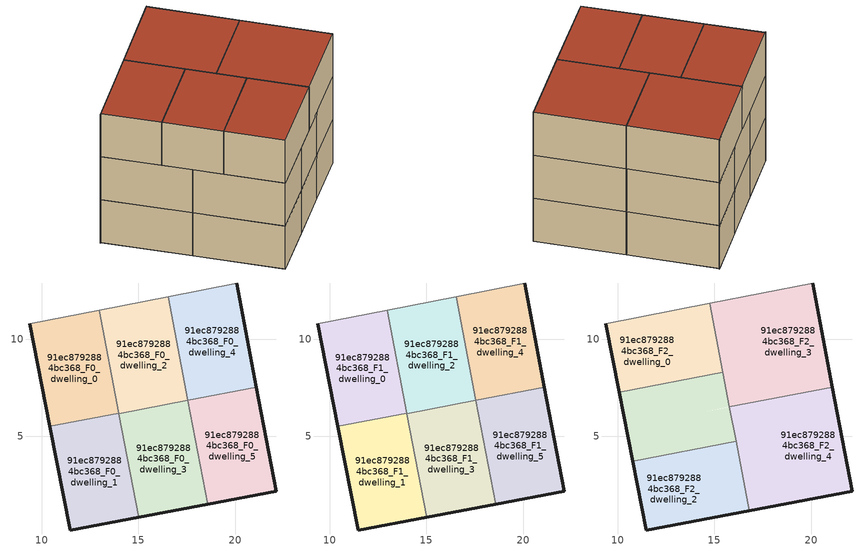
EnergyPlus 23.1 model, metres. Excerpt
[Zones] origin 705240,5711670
91ec8792884bc368_F0_dwelling_0
 floor ground (EU_floor_Construction): 14,6.18 12.98,11.51 9.39,10.79 10.43,5.5 z0
 wall outside (EU_wall_Construction): 10.43,5.5 9.39,10.79 z0:3
 wall adiabatic (EU_wall_Construction): 9.39,10.79 12.98,11.51 z0:3
 wall to 91ec8792884bc368_F0_dwelling_1 (EU_wall_Construction): 14,6.18 10.43,5.5 z0:3
 wall to 91ec8792884bc368_F0_dwelling_2 (EU_wall_Construction): 12.98,11.51 14,6.18 z0:3
91ec8792884bc368_F0_dwelling_1
 floor ground (EU_floor_Construction): 15.02,0.82 14,6.18 10.43,5.5 11.48,0.16 z0
 wall outside (EU_wall_Construction): 15.02,0.82 11.48,0.16 10.43,5.5 z0:3
 wall to 91ec8792884bc368_F0_dwelling_3 (EU_wall_Construction): 14,6.16 15.02,0.82 z0:3
 wall to 91ec8792884bc368_F0_dwelling_2 (EU_wall_Construction): 14,6.18 14,6.16 z0:3
91ec8792884bc368_F0_dwelling_2
 floor ground (EU_floor_Construction): 17.56,6.84 16.53,12.21 12.98,11.51 14,6.16 z0
 wall adiabatic (EU_wall_Construction): 12.98,11.51 16.53,12.21 z0:3
 wall to 91ec8792884bc368_F0_dwelling_4 (EU_wall_Construction): 16.53,12.21 17.55,6.85 z0:3
 wall to 91ec8792884bc368_F0_dwelling_3 (EU_wall_Construction): 17.56,6.84 14,6.16 z0:3
 wall to 91ec8792884bc368_F0_dwelling_5 (EU_wall_Construction): 17.56,6.85,1.5 17.55,6.85,0 17.56,6.84,0
91ec8792884bc368_F0_dwelling_3
 floor ground (EU_floor_Construction): 18.58,1.48 17.56,6.84 14,6.16 15.02,0.82 z0
 wall outside (EU_wall_Construction): 18.58,1.48 15.02,0.82 z0:3
 wall to 91ec8792884bc368_F0_dwelling_5 (EU_wall_Construction): 17.56,6.84 18.58,1.48 z0:3
91ec8792884bc368_F0_dwelling_4
 floor ground (EU_floor_Construction): 21.1,7.53 20.07,12.91 16.53,12.21 17.56,6.85 z0
 wall outside (EU_wall_Construction): 20.07,12.91 21.1,7.53 z0:3
 wall adiabatic (EU_wall_Construction): 16.53,12.21 20.07,12.91 z0:3
 wall to 91ec8792884bc368_F0_dwelling_5 (EU_wall_Construction): 21.1,7.53 17.56,6.85 z0:3
91ec8792884bc368_F0_dwelling_5
 floor ground (EU_floor_Construction): 22.12,2.14 21.1,7.53 17.56,6.85 18.58,1.48 z0
 wall outside (EU_wall_Construction): 21.1,7.53 22.12,2.14 18.58,1.48 z0:3
91ec8792884bc368_F1_dwelling_0
 floor to 91ec8792884bc368_F0_dwelling_0 (EU_floor_Construction): 14,6.18 12.98,11.51 9.39,10.79 10.43,5.5 z3
 wall outside (EU_wall_Construction): 10.43,5.5 9.39,10.79 z3:6
 wall adiabatic (EU_wall_Construction): 9.39,10.79 12.98,11.51 z3:6
 wall to 91ec8792884bc368_F1_dwelling_1 (EU_wall_Construction): 14,6.18 10.43,5.5 z3:6
 wall to 91ec8792884bc368_F1_dwelling_2 (EU_wall_Construction): 12.98,11.51 14,6.18 z3:6
91ec8792884bc368_F1_dwelling_1
 floor to 91ec8792884bc368_F0_dwelling_1 (EU_floor_Construction): 15.02,0.82 14,6.18 10.43,5.5 11.48,0.16 z3
 wall outside (EU_wall_Construction): 15.02,0.82 11.48,0.16 10.43,5.5 z3:6
 wall to 91ec8792884bc368_F1_dwelling_3 (EU_wall_Construction): 14,6.16 15.02,0.82 z3:6
 wall to 91ec8792884bc368_F1_dwelling_2 (EU_wall_Construction): 14,6.18 14,6.16 z3:6
91ec8792884bc368_F1_dwelling_2
 floor to 91ec8792884bc368_F0_dwelling_2 (EU_floor_Construction): 17.56,6.84 16.53,12.21 12.98,11.51 14,6.16 z3
 wall adiabatic (EU_wall_Construction): 12.98,11.51 16.53,12.21 z3:6
 wall to 91ec8792884bc368_F1_dwelling_4 (EU_wall_Construction): 16.53,12.21 17.55,6.85 z3:6
 wall to 91ec8792884bc368_F1_dwelling_3 (EU_wall_Construction): 17.56,6.84 14,6.16 z3:6
 wall to 91ec8792884bc368_F1_dwelling_5 (EU_wall_Construction): 17.56,6.85,4.5 17.55,6.85,3 17.56,6.84,3
91ec8792884bc368_F1_dwelling_3
 floor to 91ec8792884bc368_F0_dwelling_3 (EU_floor_Construction): 18.58,1.48 17.56,6.84 14,6.16 15.02,0.82 z3
 wall outside (EU_wall_Construction): 18.58,1.48 15.02,0.82 z3:6
 wall to 91ec8792884bc368_F1_dwelling_5 (EU_wall_Construction): 17.56,6.84 18.58,1.48 z3:6
91ec8792884bc368_F1_dwelling_4
 floor to 91ec8792884bc368_F0_dwelling_4 (EU_floor_Construction): 21.1,7.53 20.07,12.91 16.53,12.21 17.56,6.85 z3
 wall outside (EU_wall_Construction): 20.07,12.91 21.1,7.53 z3:6
 wall adiabatic (EU_wall_Construction): 16.53,12.21 20.07,12.91 z3:6
 wall to 91ec8792884bc368_F1_dwelling_5 (EU_wall_Construction): 21.1,7.53 17.56,6.85 z3:6
91ec8792884bc368_F1_dwelling_5
 floor to 91ec8792884bc368_F0_dwelling_5 (EU_floor_Construction): 22.12,2.14 21.1,7.53 17.56,6.85 18.58,1.48 z3
 wall outside (EU_wall_Construction): 21.1,7.53 22.12,2.14 18.58,1.48 z3:6
 roof outside (EU_roof_Construction): 21.1,7.52 17.56,6.84 17.96,4.7 17.56,6.85 21.1,7.53 22.12,2.14 z6
91ec8792884bc368_F2_dwelling_0
 floor to 91ec8792884bc368_F1_dwelling_0 (EU_floor_Construction): 13.66,7.95 12.98,11.51 9.39,10.79 10.08,7.27 z6
 floor to 91ec8792884bc368_F1_dwelling_2 (EU_floor_Construction): 15.44,8.29 14.76,11.86 12.98,11.51 13.66,7.95 z6
 wall outside (EU_wall_Construction): 10.08,7.27 9.39,10.79 z6:9
 wall adiabatic (EU_wall_Construction): 9.39,10.79 14.76,11.86 z6:9
 wall to 91ec8792884bc368_F2_dwelling_1 (EU_wall_Construction): 15.44,8.29 10.08,7.27 z6:9
 wall to 91ec8792884bc368_F2_dwelling_3 (EU_wall_Construction): 14.76,11.86 15.44,8.29 z6:9
 roof outside (EU_roof_Construction): 14.76,11.86 15.44,8.29 10.08,7.27 9.39,10.79 z9
91ec8792884bc368_F2_dwelling_1
 floor to 91ec8792884bc368_F1_dwelling_0 (EU_floor_Construction): 14,6.18 13.66,7.95 10.08,7.27 10.43,5.5 z6
 floor to 91ec8792884bc368_F1_dwelling_1 (EU_floor_Construction): 14.34,4.39 14,6.16 14,6.18 10.43,5.5 10.78,3.71 z6
 floor to 91ec8792884bc368_F1_dwelling_3 (EU_floor_Construction): 16.12,4.73 15.78,6.5 14,6.16 14.34,4.39 z6
 floor to 91ec8792884bc368_F1_dwelling_2 (EU_floor_Construction): 15.78,6.51 15.44,8.29 13.66,7.95 14,6.16 z6
 wall outside (EU_wall_Construction): 10.78,3.71 10.08,7.27 z6:9
 wall to 91ec8792884bc368_F2_dwelling_2 (EU_wall_Construction): 16.12,4.73 10.78,3.71 z6:9
 wall to 91ec8792884bc368_F2_dwelling_4 (EU_wall_Construction): 15.78,6.51 16.12,4.73 z6:9
 wall to 91ec8792884bc368_F2_dwelling_3 (EU_wall_Construction): 15.44,8.29 15.78,6.51 z6:9
 roof outside (EU_roof_Construction): 15.44,8.29 16.12,4.73 10.78,3.71 10.08,7.27 z9
91ec8792884bc368_F2_dwelling_2
 floor to 91ec8792884bc368_F1_dwelling_1 (EU_floor_Construction): 15.02,0.82 14.34,4.39 10.78,3.71 11.48,0.16 z6
 floor to 91ec8792884bc368_F1_dwelling_3 (EU_floor_Construction): 16.8,1.15 16.12,4.73 14.34,4.39 15.02,0.82 z6
 wall outside (EU_wall_Construction): 16.8,1.15 11.48,0.16 10.78,3.71 z6:9
 wall to 91ec8792884bc368_F2_dwelling_4 (EU_wall_Construction): 16.12,4.73 16.8,1.15 z6:9
 roof outside (EU_roof_Construction): 16.12,4.73 16.8,1.15 11.48,0.16 10.78,3.71 z9
91ec8792884bc368_F2_dwelling_3
 floor to 91ec8792884bc368_F1_dwelling_2 (EU_floor_Construction): 17.56,6.85 16.53,12.21 14.76,11.86 15.78,6.51 z6
 floor to 91ec8792884bc368_F1_dwelling_4 (EU_floor_Construction): 21.1,7.53 20.07,12.91 16.53,12.21 17.56,6.85 z6
 wall outside (EU_wall_Construction): 20.07,12.91 21.1,7.52 z6:9
 wall adiabatic (EU_wall_Construction): 14.76,11.86 20.07,12.91 z6:9
 wall to 91ec8792884bc368_F2_dwelling_4 (EU_wall_Construction): 21.1,7.52 15.78,6.51 z6:9
 roof outside (EU_roof_Construction): 20.07,12.91 21.1,7.52 15.78,6.51 14.76,11.86 z9
91ec8792884bc368_F2_dwelling_4
 floor to 91ec8792884bc368_F1_dwelling_3 (EU_floor_Construction): 18.58,1.48 17.56,6.84 15.78,6.5 16.8,1.15 z6
 floor to 91ec8792884bc368_F1_dwelling_5 (EU_floor_Construction): 22.12,2.14 21.1,7.52 17.56,6.84 18.58,1.48 z6
 wall outside (EU_wall_Construction): 21.1,7.52 22.12,2.14 16.8,1.15 z6:9
 roof outside (EU_roof_Construction): 21.1,7.52 22.12,2.14 16.8,1.15 15.78,6.51 z9
shading: 20.12,12.92 9.3,10.78 z0:9
[Building]
EU S2 Campaign: North Axis=0; Terrain=City; Solar Distribution=FullExterior
[Site:Location]
London: Latitude=51.5; Longitude=-0.5; Time Zone=0; Elevation=25
[SizingPeriod:WeatherFileDays]
AnnualSizingPeriod: Begin Month=1; Begin Day of Month=1; End Month=12; End Day of Month=31; Day of Week for Start Day=Monday; Use Weather File Daylight Saving Period=No; Use Weather File Rain and Snow Indicators=No
[MATERIAL]
EU_InternalMass_Material: Roughness=MediumRough; Thickness=0.1; Conductivity=1; Density=1800; Specific Heat=900; Thermal Absorptance=0.9; Solar Absorptance=0.7; Visible Absorptance=0.7
[MATERIAL:NOMASS] Roughness=MediumRough; Thermal Absorptance=0.9; Solar Absorptance=0.7; Visible Absorptance=0.7
Name | Thermal Resistance
EU_wall_NoMass | 1.04674
EU_roof_NoMass | 4.32442
EU_floor_NoMass | 2.04616
[CONSTRUCTION]
EU_wall_Construction: EU_wall_NoMass
EU_roof_Construction: EU_roof_NoMass
EU_floor_Construction: EU_floor_NoMass
EU_InternalMass_Construction: EU_InternalMass_Material
[ZONE] Type=1; Multiplier=1; Ceiling Height=autocalculate; Floor Area=autocalculate; Part of Total Floor Area=Yes
Name | Volume
91ec8792884bc368_F0_dwelling_0; 91ec8792884bc368_F1_dwelling_0 | 59.1855
91ec8792884bc368_F2_dwelling_0 | 59.1907
91ec8792884bc368_F0_dwelling_1; 91ec8792884bc368_F1_dwelling_1 | 59.1833
91ec8792884bc368_F2_dwelling_1 | 59.1921
91ec8792884bc368_F0_dwelling_2; 91ec8792884bc368_F1_dwelling_2 | 59.1936
91ec8792884bc368_F2_dwelling_2 | 59.1929
91ec8792884bc368_F0_dwelling_3; 91ec8792884bc368_F1_dwelling_3 | 59.187
91ec8792884bc368_F2_dwelling_3 | 88.78125
91ec8792884bc368_F0_dwelling_4; 91ec8792884bc368_F1_dwelling_4 | 59.1826
91ec8792884bc368_F2_dwelling_4 | 88.7871
91ec8792884bc368_F0_dwelling_5; 91ec8792884bc368_F1_dwelling_5 | 59.1987
[INTERNALMASS] Construction=EU_InternalMass_Construction
Name | Zone or ZoneList | Surface Area
91ec8792884bc368_F0_dwelling_0_EU_InternalMass | 91ec8792884bc368_F0_dwelling_0 | 19.7283
91ec8792884bc368_F0_dwelling_1_EU_InternalMass | 91ec8792884bc368_F0_dwelling_1 | 19.728
91ec8792884bc368_F0_dwelling_2_EU_InternalMass | 91ec8792884bc368_F0_dwelling_2 | 19.7313
91ec8792884bc368_F0_dwelling_3_EU_InternalMass | 91ec8792884bc368_F0_dwelling_3 | 19.7287
91ec8792884bc368_F0_dwelling_4_EU_InternalMass | 91ec8792884bc368_F0_dwelling_4 | 19.7275
91ec8792884bc368_F0_dwelling_5_EU_InternalMass | 91ec8792884bc368_F0_dwelling_5 | 19.7329
91ec8792884bc368_F1_dwelling_0_EU_InternalMass | 91ec8792884bc368_F1_dwelling_0 | 19.7283
91ec8792884bc368_F1_dwelling_1_EU_InternalMass | 91ec8792884bc368_F1_dwelling_1 | 19.728
91ec8792884bc368_F1_dwelling_2_EU_InternalMass | 91ec8792884bc368_F1_dwelling_2 | 19.7313
91ec8792884bc368_F1_dwelling_3_EU_InternalMass | 91ec8792884bc368_F1_dwelling_3 | 19.7287
91ec8792884bc368_F1_dwelling_4_EU_InternalMass | 91ec8792884bc368_F1_dwelling_4 | 19.7275
91ec8792884bc368_F1_dwelling_5_EU_InternalMass | 91ec8792884bc368_F1_dwelling_5 | 19.7329
91ec8792884bc368_F2_dwelling_0_EU_InternalMass | 91ec8792884bc368_F2_dwelling_0 | 19.7301
91ec8792884bc368_F2_dwelling_1_EU_InternalMass | 91ec8792884bc368_F2_dwelling_1 | 19.731
91ec8792884bc368_F2_dwelling_2_EU_InternalMass | 91ec8792884bc368_F2_dwelling_2 | 19.7309
91ec8792884bc368_F2_dwelling_3_EU_InternalMass | 91ec8792884bc368_F2_dwelling_3 | 29.5941
91ec8792884bc368_F2_dwelling_4_EU_InternalMass | 91ec8792884bc368_F2_dwelling_4 | 29.5954
[OTHEREQUIPMENT] Fuel Type=Electricity; Design Level Calculation Method=Watts/Area; Power per Zone Floor Area=1; Fraction Latent=0; Fraction Radiant=0; Fraction Lost=0; Carbon Dioxide Generation Rate=0; EndUse Subcategory=EU_Step8_InternalGains
Name | Zone or ZoneList or Space or SpaceList | Schedule
EU_Step8_InternalGain_91ec8792884bc368_F0_dwelling_0_f000 | 91ec8792884bc368_F0_dwelling_0 | EU_Step8_GainSchedule_91ec8792884bc368_F0_dwelling_0_f000
EU_Step8_InternalGain_91ec8792884bc368_F0_dwelling_1_f000 | 91ec8792884bc368_F0_dwelling_1 | EU_Step8_GainSchedule_91ec8792884bc368_F0_dwelling_1_f000
EU_Step8_InternalGain_91ec8792884bc368_F0_dwelling_2_f000 | 91ec8792884bc368_F0_dwelling_2 | EU_Step8_GainSchedule_91ec8792884bc368_F0_dwelling_2_f000
EU_Step8_InternalGain_91ec8792884bc368_F0_dwelling_3_f000 | 91ec8792884bc368_F0_dwelling_3 | EU_Step8_GainSchedule_91ec8792884bc368_F0_dwelling_3_f000
EU_Step8_InternalGain_91ec8792884bc368_F0_dwelling_4_f000 | 91ec8792884bc368_F0_dwelling_4 | EU_Step8_GainSchedule_91ec8792884bc368_F0_dwelling_4_f000
EU_Step8_InternalGain_91ec8792884bc368_F0_dwelling_5_f000 | 91ec8792884bc368_F0_dwelling_5 | EU_Step8_GainSchedule_91ec8792884bc368_F0_dwelling_5_f000
EU_Step8_InternalGain_91ec8792884bc368_F1_dwelling_0_f000 | 91ec8792884bc368_F1_dwelling_0 | EU_Step8_GainSchedule_91ec8792884bc368_F1_dwelling_0_f000
EU_Step8_InternalGain_91ec8792884bc368_F1_dwelling_1_f000 | 91ec8792884bc368_F1_dwelling_1 | EU_Step8_GainSchedule_91ec8792884bc368_F1_dwelling_1_f000
EU_Step8_InternalGain_91ec8792884bc368_F1_dwelling_2_f000 | 91ec8792884bc368_F1_dwelling_2 | EU_Step8_GainSchedule_91ec8792884bc368_F1_dwelling_2_f000
EU_Step8_InternalGain_91ec8792884bc368_F1_dwelling_3_f000 | 91ec8792884bc368_F1_dwelling_3 | EU_Step8_GainSchedule_91ec8792884bc368_F1_dwelling_3_f000
EU_Step8_InternalGain_91ec8792884bc368_F1_dwelling_4_f000 | 91ec8792884bc368_F1_dwelling_4 | EU_Step8_GainSchedule_91ec8792884bc368_F1_dwelling_4_f000
EU_Step8_InternalGain_91ec8792884bc368_F1_dwelling_5_f000 | 91ec8792884bc368_F1_dwelling_5 | EU_Step8_GainSchedule_91ec8792884bc368_F1_dwelling_5_f000
EU_Step8_InternalGain_91ec8792884bc368_F2_dwelling_0_f000 | 91ec8792884bc368_F2_dwelling_0 | EU_Step8_GainSchedule_91ec8792884bc368_F2_dwelling_0_f000
EU_Step8_InternalGain_91ec8792884bc368_F2_dwelling_1_f000 | 91ec8792884bc368_F2_dwelling_1 | EU_Step8_GainSchedule_91ec8792884bc368_F2_dwelling_1_f000
EU_Step8_InternalGain_91ec8792884bc368_F2_dwelling_2_f000 | 91ec8792884bc368_F2_dwelling_2 | EU_Step8_GainSchedule_91ec8792884bc368_F2_dwelling_2_f000
EU_Step8_InternalGain_91ec8792884bc368_F2_dwelling_3_f000 | 91ec8792884bc368_F2_dwelling_3 | EU_Step8_GainSchedule_91ec8792884bc368_F2_dwelling_3_f000
EU_Step8_InternalGain_91ec8792884bc368_F2_dwelling_4_f000 | 91ec8792884bc368_F2_dwelling_4 | EU_Step8_GainSchedule_91ec8792884bc368_F2_dwelling_4_f000
[ZONEVENTILATION:DESIGNFLOWRATE] Schedule=EU_AlwaysOn; Design Flow Rate Calculation Method=AirChanges/Hour; Air Changes per Hour=0.488719; Ventilation Type=Natural; Fan Pressure Rise=0; Fan Total Efficiency=1; Constant Term Coefficient=1; Temperature Term Coefficient=0; Velocity Term Coefficient=0; Velocity Squared Term Coefficient=0; Minimum Indoor Temperature=-100; Maximum Indoor Temperature=100; Delta Temperature=-100; Minimum Outdoor Temperature=-100; Maximum Outdoor Temperature=100; Maximum Wind Speed=40
Name | Zone or ZoneList or Space or SpaceList
EU_ConstantAir_91ec8792884bc368_F0_dwelling_0 | 91ec8792884bc368_F0_dwelling_0
EU_ConstantAir_91ec8792884bc368_F0_dwelling_1 | 91ec8792884bc368_F0_dwelling_1
EU_ConstantAir_91ec8792884bc368_F0_dwelling_2 | 91ec8792884bc368_F0_dwelling_2
EU_ConstantAir_91ec8792884bc368_F0_dwelling_3 | 91ec8792884bc368_F0_dwelling_3
EU_ConstantAir_91ec8792884bc368_F0_dwelling_4 | 91ec8792884bc368_F0_dwelling_4
EU_ConstantAir_91ec8792884bc368_F0_dwelling_5 | 91ec8792884bc368_F0_dwelling_5
EU_ConstantAir_91ec8792884bc368_F1_dwelling_0 | 91ec8792884bc368_F1_dwelling_0
EU_ConstantAir_91ec8792884bc368_F1_dwelling_1 | 91ec8792884bc368_F1_dwelling_1
EU_ConstantAir_91ec8792884bc368_F1_dwelling_2 | 91ec8792884bc368_F1_dwelling_2
EU_ConstantAir_91ec8792884bc368_F1_dwelling_3 | 91ec8792884bc368_F1_dwelling_3
EU_ConstantAir_91ec8792884bc368_F1_dwelling_4 | 91ec8792884bc368_F1_dwelling_4
EU_ConstantAir_91ec8792884bc368_F1_dwelling_5 | 91ec8792884bc368_F1_dwelling_5
EU_ConstantAir_91ec8792884bc368_F2_dwelling_0 | 91ec8792884bc368_F2_dwelling_0
EU_ConstantAir_91ec8792884bc368_F2_dwelling_1 | 91ec8792884bc368_F2_dwelling_1
EU_ConstantAir_91ec8792884bc368_F2_dwelling_2 | 91ec8792884bc368_F2_dwelling_2
EU_ConstantAir_91ec8792884bc368_F2_dwelling_3 | 91ec8792884bc368_F2_dwelling_3
EU_ConstantAir_91ec8792884bc368_F2_dwelling_4 | 91ec8792884bc368_F2_dwelling_4
[HVACTEMPLATE:THERMOSTAT] Constant Heating Setpoint=20; Constant Cooling Setpoint=50
EU_HeatOnly_91ec8792884bc368_F0_dwelling_0; EU_HeatOnly_91ec8792884bc368_F0_dwelling_1; EU_HeatOnly_91ec8792884bc368_F0_dwelling_2; EU_HeatOnly_91ec8792884bc368_F0_dwelling_3; EU_HeatOnly_91ec8792884bc368_F0_dwelling_4; EU_HeatOnly_91ec8792884bc368_F0_dwelling_5; EU_HeatOnly_91ec8792884bc368_F1_dwelling_0; EU_HeatOnly_91ec8792884bc368_F1_dwelling_1; EU_HeatOnly_91ec8792884bc368_F1_dwelling_2; EU_HeatOnly_91ec8792884bc368_F1_dwelling_3; EU_HeatOnly_91ec8792884bc368_F1_dwelling_4; EU_HeatOnly_91ec8792884bc368_F1_dwelling_5; EU_HeatOnly_91ec8792884bc368_F2_dwelling_0; EU_HeatOnly_91ec8792884bc368_F2_dwelling_1; EU_HeatOnly_91ec8792884bc368_F2_dwelling_2; EU_HeatOnly_91ec8792884bc368_F2_dwelling_3; EU_HeatOnly_91ec8792884bc368_F2_dwelling_4
[HVACTEMPLATE:ZONE:IDEALLOADSAIRSYSTEM] System Availability Schedule=EU_AlwaysOn; Maximum Heating Supply Air Temperature=50; Minimum Cooling Supply Air Temperature=13; Maximum Heating Supply Air Humidity Ratio=0.0156; Minimum Cooling Supply Air Humidity Ratio=0.0077; Heating Limit=NoLimit; Cooling Limit=NoLimit; Heating Availability Schedule=EU_AlwaysOn; Cooling Availability Schedule=EU_CoolingOff; Dehumidification Control Type=ConstantSensibleHeatRatio; Cooling Sensible Heat Ratio=0.7; Dehumidification Setpoint=60; Humidification Control Type=None; Humidification Setpoint=30; Outdoor Air Method=None; Outdoor Air Flow Rate per Person=0.00944; Outdoor Air Flow Rate per Zone Floor Area=0; Outdoor Air Flow Rate per Zone=0; Demand Controlled Ventilation Type=None; Outdoor Air Economizer Type=NoEconomizer; Heat Recovery Type=None; Sensible Heat Recovery Effectiveness=0.7; Latent Heat Recovery Effectiveness=0.65
Name | Template Thermostat
91ec8792884bc368_F0_dwelling_0 | EU_HeatOnly_91ec8792884bc368_F0_dwelling_0
91ec8792884bc368_F0_dwelling_1 | EU_HeatOnly_91ec8792884bc368_F0_dwelling_1
91ec8792884bc368_F0_dwelling_2 | EU_HeatOnly_91ec8792884bc368_F0_dwelling_2
91ec8792884bc368_F0_dwelling_3 | EU_HeatOnly_91ec8792884bc368_F0_dwelling_3
91ec8792884bc368_F0_dwelling_4 | EU_HeatOnly_91ec8792884bc368_F0_dwelling_4
91ec8792884bc368_F0_dwelling_5 | EU_HeatOnly_91ec8792884bc368_F0_dwelling_5
91ec8792884bc368_F1_dwelling_0 | EU_HeatOnly_91ec8792884bc368_F1_dwelling_0
91ec8792884bc368_F1_dwelling_1 | EU_HeatOnly_91ec8792884bc368_F1_dwelling_1
91ec8792884bc368_F1_dwelling_2 | EU_HeatOnly_91ec8792884bc368_F1_dwelling_2
91ec8792884bc368_F1_dwelling_3 | EU_HeatOnly_91ec8792884bc368_F1_dwelling_3
91ec8792884bc368_F1_dwelling_4 | EU_HeatOnly_91ec8792884bc368_F1_dwelling_4
91ec8792884bc368_F1_dwelling_5 | EU_HeatOnly_91ec8792884bc368_F1_dwelling_5
91ec8792884bc368_F2_dwelling_0 | EU_HeatOnly_91ec8792884bc368_F2_dwelling_0
91ec8792884bc368_F2_dwelling_1 | EU_HeatOnly_91ec8792884bc368_F2_dwelling_1
91ec8792884bc368_F2_dwelling_2 | EU_HeatOnly_91ec8792884bc368_F2_dwelling_2
91ec8792884bc368_F2_dwelling_3 | EU_HeatOnly_91ec8792884bc368_F2_dwelling_3
91ec8792884bc368_F2_dwelling_4 | EU_HeatOnly_91ec8792884bc368_F2_dwelling_4
[SIZING:ZONE] Zone Cooling Design Supply Air Temperature Input Method=SupplyAirTemperature; Zone Cooling Design Supply Air Temperature=13; Zone Heating Design Supply Air Temperature Input Method=SupplyAirTemperature; Zone Heating Design Supply Air Temperature=50; Zone Cooling Design Supply Air Humidity Ratio=0.008; Zone Heating Design Supply Air Humidity Ratio=0.008; Cooling Design Air Flow Method=DesignDay; Cooling Design Air Flow Rate=0; Cooling Minimum Air Flow per Zone Floor Area=0.000762; Cooling Minimum Air Flow=0; Cooling Minimum Air Flow Fraction=0.2; Heating Design Air Flow Method=DesignDay; Heating Design Air Flow Rate=0; Heating Maximum Air Flow per Zone Floor Area=0.002032; Heating Maximum Air Flow=0.141576; Heating Maximum Air Flow Fraction=0.3; Account for Dedicated Outdoor Air System=No; Dedicated Outdoor Air System Control Strategy=NeutralSupplyAir; Dedicated Outdoor Air Low Setpoint Temperature for Design=autosize; Dedicated Outdoor Air High Setpoint Temperature for Design=autosize; Zone Load Sizing Method=Sensible Load Only No Latent Load; Zone Latent Cooling Design Supply Air Humidity Ratio Input Method=HumidityRatioDifference; Zone Cooling Design Supply Air Humidity Ratio Difference=0.005; Zone Latent Heating Design Supply Air Humidity Ratio Input Method=HumidityRatioDifference; Zone Humidification Design Supply Air Humidity Ratio Difference=0.005
91ec8792884bc368_F0_dwelling_0; 91ec8792884bc368_F0_dwelling_1; 91ec8792884bc368_F0_dwelling_2; 91ec8792884bc368_F0_dwelling_3; 91ec8792884bc368_F0_dwelling_4; 91ec8792884bc368_F0_dwelling_5; 91ec8792884bc368_F1_dwelling_0; 91ec8792884bc368_F1_dwelling_1; 91ec8792884bc368_F1_dwelling_2; 91ec8792884bc368_F1_dwelling_3; 91ec8792884bc368_F1_dwelling_4; 91ec8792884bc368_F1_dwelling_5; 91ec8792884bc368_F2_dwelling_0; 91ec8792884bc368_F2_dwelling_1; 91ec8792884bc368_F2_dwelling_2; 91ec8792884bc368_F2_dwelling_3; 91ec8792884bc368_F2_dwelling_4
[SCHEDULE:CONSTANT]
Name | Hourly Value
EU_AlwaysOn | 1
EU_CoolingOff | 0
[SCHEDULE:FILE] Column Number=1; Rows to Skip at Top=0; Number of Hours of Data=8760; Column Separator=Comma; Interpolate to Timestep=No; Minutes per Item=60; Adjust Schedule for Daylight Savings=Yes
Name | File
EU_Step8_GainSchedule_91ec8792884bc368_F0_dwelling_0_f000 | ../../schedules/91ec8792884bc368/91ec8792884bc368_F0_dwelling_0_f000_gain.csv
EU_Step8_GainSchedule_91ec8792884bc368_F0_dwelling_1_f000 | ../../schedules/91ec8792884bc368/91ec8792884bc368_F0_dwelling_1_f000_gain.csv
EU_Step8_GainSchedule_91ec8792884bc368_F0_dwelling_2_f000 | ../../schedules/91ec8792884bc368/91ec8792884bc368_F0_dwelling_2_f000_gain.csv
EU_Step8_GainSchedule_91ec8792884bc368_F0_dwelling_3_f000 | ../../schedules/91ec8792884bc368/91ec8792884bc368_F0_dwelling_3_f000_gain.csv
EU_Step8_GainSchedule_91ec8792884bc368_F0_dwelling_4_f000 | ../../schedules/91ec8792884bc368/91ec8792884bc368_F0_dwelling_4_f000_gain.csv
EU_Step8_GainSchedule_91ec8792884bc368_F0_dwelling_5_f000 | ../../schedules/91ec8792884bc368/91ec8792884bc368_F0_dwelling_5_f000_gain.csv
EU_Step8_GainSchedule_91ec8792884bc368_F1_dwelling_0_f000 | ../../schedules/91ec8792884bc368/91ec8792884bc368_F1_dwelling_0_f000_gain.csv
EU_Step8_GainSchedule_91ec8792884bc368_F1_dwelling_1_f000 | ../../schedules/91ec8792884bc368/91ec8792884bc368_F1_dwelling_1_f000_gain.csv
EU_Step8_GainSchedule_91ec8792884bc368_F1_dwelling_2_f000 | ../../schedules/91ec8792884bc368/91ec8792884bc368_F1_dwelling_2_f000_gain.csv
EU_Step8_GainSchedule_91ec8792884bc368_F1_dwelling_3_f000 | ../../schedules/91ec8792884bc368/91ec8792884bc368_F1_dwelling_3_f000_gain.csv
EU_Step8_GainSchedule_91ec8792884bc368_F1_dwelling_4_f000 | ../../schedules/91ec8792884bc368/91ec8792884bc368_F1_dwelling_4_f000_gain.csv
EU_Step8_GainSchedule_91ec8792884bc368_F1_dwelling_5_f000 | ../../schedules/91ec8792884bc368/91ec8792884bc368_F1_dwelling_5_f000_gain.csv
EU_Step8_GainSchedule_91ec8792884bc368_F2_dwelling_0_f000 | ../../schedules/91ec8792884bc368/91ec8792884bc368_F2_dwelling_0_f000_gain.csv
EU_Step8_GainSchedule_91ec8792884bc368_F2_dwelling_1_f000 | ../../schedules/91ec8792884bc368/91ec8792884bc368_F2_dwelling_1_f000_gain.csv
EU_Step8_GainSchedule_91ec8792884bc368_F2_dwelling_2_f000 | ../../schedules/91ec8792884bc368/91ec8792884bc368_F2_dwelling_2_f000_gain.csv
EU_Step8_GainSchedule_91ec8792884bc368_F2_dwelling_3_f000 | ../../schedules/91ec8792884bc368/91ec8792884bc368_F2_dwelling_3_f000_gain.csv
EU_Step8_GainSchedule_91ec8792884bc368_F2_dwelling_4_f000 | ../../schedules/91ec8792884bc368/91ec8792884bc368_F2_dwelling_4_f000_gain.csv
